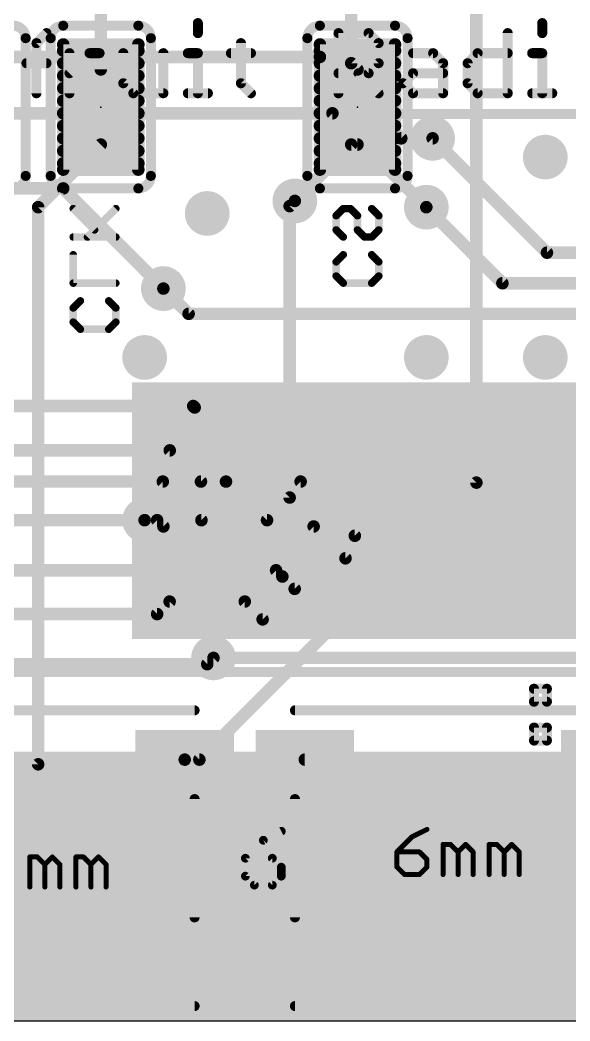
# Model space of a CAD drawing. Extents: x -1.5 to 65.2, y -0.1 to 32.8.
# Drawn here: x 36.21 to 47.36, y -0.13 to 20.18 of the extents above; entities that cross this region are included whole.
import ezdxf

# ---------------------------------------------------------------- set-up
doc = ezdxf.new("R2010")
doc.units = 0
for name, color, linetype in [('1', 12, 'CONTINUOUS'), ('16', 5, 'CONTINUOUS'), ('18', 110, 'CONTINUOUS'), ('20', 53, 'CONTINUOUS'), ('21', 40, 'CONTINUOUS'), ('22', 6, 'CONTINUOUS'), ('23', 40, 'CONTINUOUS'), ('24', 6, 'CONTINUOUS'), ('27', 4, 'CONTINUOUS'), ('30', 253, 'CONTINUOUS')]:
    doc.layers.add(name, color=color, linetype=linetype)

# ---------------------------------------------------------------- blocks, each defined once
blk = doc.blocks.new('RECT')
blk.add_solid([(-0.5, -0.5), (0.5, -0.5), (-0.5, 0.5), (0.5, 0.5)])
blk = doc.blocks.new('ROUNDV')
at = {"const_width": 0.5}
blk.add_lwpolyline([(0, -0.25, 1), (0, 0.25, 1), (0, -0.25)], format="xyb", dxfattribs=at)

msp = doc.modelspace()

# ---------------------------------------------------------------- linework, layer by layer
at = {"layer": '1', "const_width": 0.254}
for points in [[(45.466, 10.795), (45.466, 21.082)], [(28.194, 19.431), (42.291, 19.431)], [(43.942, 17.78), (42.291, 19.431)], [(42.545, 18.288), (31.303, 18.288)], [(44.45, 16.383), (42.545, 18.288)], [(44.577, 17.78), (43.942, 17.78)], [(31.584, 16.764), (37.084, 16.764)], [(39.116, 14.732), (37.084, 16.764)], [(41.783, 16.51), (41.6774, 16.4044)], [(41.6774, 16.4044), (41.6774, 10.4919)], [(32.512, 12.349), (39.721, 12.349)], [(39.751, 12.319), (39.721, 12.349)], [(39.2454, 11.449), (31.711, 11.449)], [(39.878, 10.8164), (39.2454, 11.449)], [(33.6764, 10.8164), (39.1044, 10.8164)], [(39.8878, 10.033), (39.1044, 10.8164)], [(45.466, 10.795), (39.846, 5.175)], [(40.386, 10.8164), (39.878, 10.8164)], [(41.2185, 10.033), (41.6774, 10.4919)], [(38.735, 10.033), (34.036, 10.033)], [(39.8878, 10.033), (41.2185, 10.033)], [(34.163, 9.017), (41.402, 9.017)], [(41.402, 9.017), (41.529, 8.89)], [(38.989, 8.128), (34.163, 8.128)], [(40.005, 7.112), (40.132, 7.239)], [(33.997, 7.112), (40.005, 7.112)], [(33.349, 5.175), (39.549, 5.175)], [(39.549, 5.175), (39.846, 5.175)], [(41.985, 5.175), (48.185, 5.175)], [(65.024, 0), (0, 0)]]:
    msp.add_lwpolyline(points, dxfattribs=at)
at = {"layer": '1', "const_width": 0.127}
for points in [[(42.3359, 19.4759, 1), (42.2461, 19.3861)], [(42.291, 19.3675, 1), (42.291, 19.4945)], [(42.5899, 18.3329, 1), (42.5001, 18.2431)], [(42.545, 18.2245, 1), (42.545, 18.3515)], [(43.942, 17.8435, 1), (43.942, 17.7165)], [(43.8971, 17.7351, 1), (43.9869, 17.8249)], [(44.577, 17.7165, 1), (44.577, 17.8435)], [(37.1289, 16.8089, 1), (37.0391, 16.7191)], [(37.084, 16.7005, 1), (37.084, 16.8275)], [(41.7409, 16.4044, 1), (41.6139, 16.4044)], [(41.6325, 16.4493, 1), (41.7223, 16.3595)], [(41.8279, 16.4651, 1), (41.7381, 16.5549)], [(44.4051, 16.3381, 1), (44.4949, 16.4279)], [(39.0711, 14.6871, 1), (39.1609, 14.7769)], [(39.7659, 12.3939, 1), (39.6761, 12.3041)], [(39.7061, 12.2741, 1), (39.7959, 12.3639)], [(39.721, 12.2855, 1), (39.721, 12.4125)], [(39.2903, 11.4939, 1), (39.2005, 11.4041)], [(39.2454, 11.3855, 1), (39.2454, 11.5125)], [(39.1493, 10.8613, 1), (39.0595, 10.7715)], [(39.1044, 10.7529, 1), (39.1044, 10.8799)], [(39.878, 10.8799, 1), (39.878, 10.7529)], [(39.8331, 10.7715, 1), (39.9229, 10.8613)], [(40.386, 10.7529, 1), (40.386, 10.8799)], [(45.4025, 10.795, 1), (45.5295, 10.795)], [(45.5109, 10.7501, 1), (45.4211, 10.8399)], [(41.7223, 10.447, 1), (41.6325, 10.5368)], [(41.6139, 10.4919, 1), (41.7409, 10.4919)], [(38.735, 9.9695, 1), (38.735, 10.0965)], [(39.8878, 10.0965, 1), (39.8878, 9.9695)], [(41.2185, 9.9695, 1), (41.2185, 10.0965)], [(39.8429, 9.9881, 1), (39.9327, 10.0779)], [(41.1736, 10.0779, 1), (41.2634, 9.9881)], [(41.4469, 9.0619, 1), (41.3571, 8.9721)], [(41.402, 8.9535, 1), (41.402, 9.0805)], [(41.4841, 8.8451, 1), (41.5739, 8.9349)], [(38.989, 8.0645, 1), (38.989, 8.1915)], [(40.1769, 7.1941, 1), (40.0871, 7.2839)], [(39.9601, 7.1569, 1), (40.0499, 7.0671)], [(40.005, 7.0485, 1), (40.005, 7.1755)], [(39.549, 5.2385, 1), (39.549, 5.1115)], [(39.549, 5.1115, 1), (39.549, 5.2385)], [(39.8011, 5.2199, 1), (39.8909, 5.1301)], [(39.846, 5.1115, 1), (39.846, 5.2385)], [(41.985, 5.2385, 1), (41.985, 5.1115)]]:
    msp.add_lwpolyline(points, format="xyb", dxfattribs=at)
at = {"layer": '16', "const_width": 0.254}
for points in [[(37.846, 21.082), (37.846, 19.177)], [(42.926, 21.082), (42.926, 19.304)], [(42.926, 19.304), (43.053, 19.177)], [(46.897, 15.46), (44.577, 17.78)], [(37.846, 17.653), (36.576, 16.383)], [(42.926, 17.653), (41.783, 16.51)], [(43.053, 17.653), (42.926, 17.653)], [(36.576, 16.383), (36.576, 5.08)], [(45.993, 14.84), (44.45, 16.383)], [(46.897, 15.46), (60.708, 15.46)], [(39.628, 14.22), (39.116, 14.732)], [(60.708, 14.84), (45.993, 14.84)], [(39.628, 14.22), (60.708, 14.22)], [(60.667, 12.319), (39.751, 12.319)], [(41.9002, 10.8164), (40.386, 10.8164)], [(41.9002, 10.8164), (42.9994, 9.7172)], [(38.989, 10.033), (38.735, 10.033)], [(39.116, 9.906), (38.989, 10.033)], [(42.164, 9.906), (39.116, 9.906)], [(42.81, 9.26), (42.164, 9.906)], [(42.9994, 9.7172), (58.4852, 9.7172)], [(60.708, 9.26), (42.81, 9.26)], [(41.529, 8.89), (41.779, 8.64)], [(41.779, 8.64), (60.708, 8.64)], [(39.243, 8.382), (38.989, 8.128)], [(40.767, 8.382), (39.243, 8.382)], [(41.129, 8.02), (40.767, 8.382)], [(60.708, 8.02), (41.129, 8.02)], [(40.132, 7.239), (60.547, 7.239)], [(36.576, 5.08), (35.56, 4.064)], [(65.024, 0), (0, 0)]]:
    msp.add_lwpolyline(points, dxfattribs=at)
at = {"layer": '16', "const_width": 0.127}
for points in [[(42.9709, 19.3489, 1), (42.8811, 19.2591)], [(42.8625, 19.304, 1), (42.9895, 19.304)], [(37.7825, 19.177, 1), (37.9095, 19.177)], [(43.0081, 19.1321, 1), (43.0979, 19.2219)], [(44.6219, 17.8249, 1), (44.5321, 17.7351)], [(37.8909, 17.6081, 1), (37.8011, 17.6979)], [(42.926, 17.7165, 1), (42.926, 17.5895)], [(42.9709, 17.6081, 1), (42.8811, 17.6979)], [(43.053, 17.5895, 1), (43.053, 17.7165)], [(36.6395, 16.383, 1), (36.5125, 16.383)], [(36.5311, 16.4279, 1), (36.6209, 16.3381)], [(41.7381, 16.5549, 1), (41.8279, 16.4651)], [(44.4949, 16.4279, 1), (44.4051, 16.3381)], [(46.897, 15.5235, 1), (46.897, 15.3965)], [(46.8521, 15.4151, 1), (46.9419, 15.5049)], [(39.1609, 14.7769, 1), (39.0711, 14.6871)], [(45.993, 14.9035, 1), (45.993, 14.7765)], [(45.9481, 14.7951, 1), (46.0379, 14.8849)], [(39.628, 14.2835, 1), (39.628, 14.1565)], [(39.5831, 14.1751, 1), (39.6729, 14.2649)], [(39.751, 12.3825, 1), (39.751, 12.2555)], [(40.386, 10.8799, 1), (40.386, 10.7529)], [(41.9451, 10.8613, 1), (41.8553, 10.7715)], [(41.9002, 10.7529, 1), (41.9002, 10.8799)], [(38.735, 10.0965, 1), (38.735, 9.9695)], [(39.0339, 10.0779, 1), (38.9441, 9.9881)], [(38.989, 9.9695, 1), (38.989, 10.0965)], [(39.116, 9.9695, 1), (39.116, 9.8425)], [(39.0711, 9.8611, 1), (39.1609, 9.9509)], [(42.2089, 9.9509, 1), (42.1191, 9.8611)], [(42.164, 9.8425, 1), (42.164, 9.9695)], [(42.9994, 9.7807, 1), (42.9994, 9.6537)], [(42.9545, 9.6723, 1), (43.0443, 9.7621)], [(42.81, 9.3235, 1), (42.81, 9.1965)], [(42.7651, 9.2151, 1), (42.8549, 9.3049)], [(41.5739, 8.9349, 1), (41.4841, 8.8451)], [(41.779, 8.7035, 1), (41.779, 8.5765)], [(41.7341, 8.5951, 1), (41.8239, 8.6849)], [(39.243, 8.4455, 1), (39.243, 8.3185)], [(39.2879, 8.3371, 1), (39.1981, 8.4269)], [(40.8119, 8.4269, 1), (40.7221, 8.3371)], [(40.767, 8.3185, 1), (40.767, 8.4455)], [(38.9441, 8.1729, 1), (39.0339, 8.0831)], [(41.129, 8.0835, 1), (41.129, 7.9565)], [(41.0841, 7.9751, 1), (41.1739, 8.0649)], [(40.132, 7.3025, 1), (40.132, 7.1755)], [(36.5125, 5.08, 1), (36.6395, 5.08)], [(36.6209, 5.0351, 1), (36.5311, 5.1249)]]:
    msp.add_lwpolyline(points, format="xyb", dxfattribs=at)
at = {"layer": '20'}
msp.add_line((3, -0.127), (62, -0.127), dxfattribs=at)
at = {"layer": '21'}
for points, const_width in [([(39.8156, 20.118), (39.8156, 19.9146)], 0.2032), ([(46.8008, 20.118), (46.8008, 19.9146)], 0.2032), ([(36.5413, 19.7113), (36.7447, 19.9146)], 0.2032), ([(42.6682, 18.6944), (42.6682, 19.9146)], 0.2032), ([(42.6682, 19.9146), (43.2784, 19.9146)], 0.2032), ([(43.2784, 19.9146), (43.4817, 19.7113)], 0.2032), ([(46.1012, 19.9146), (46.1012, 18.6944)], 0.2032), ([(36.5413, 18.6944), (36.5413, 19.7113)], 0.2032), ([(40.6887, 19.7113), (40.6887, 18.8978)], 0.2032), ([(43.4817, 19.7113), (43.4817, 19.3045)], 0.2032), ([(37.2111, 18.6944), (37.2111, 19.5079)], 0.2032), ([(37.2111, 19.1011), (37.6178, 19.5079)], 0.2032), ([(37.6178, 19.5079), (37.8212, 19.5079)], 0.2032), ([(38.3025, 19.5079), (38.3025, 18.8978)], 0.2032), ([(39.116, 18.6944), (39.116, 19.5079)], 0.2032), ([(39.6122, 19.5079), (39.8156, 19.5079)], 0.2032), ([(39.8156, 19.5079), (39.8156, 18.6944)], 0.2032), ([(40.4854, 19.5079), (40.8921, 19.5079)], 0.2032), ([(44.1813, 19.5079), (44.5881, 19.5079)], 0.2032), ([(44.5881, 19.5079), (44.7915, 19.3045)], 0.2032), ([(45.2877, 19.3045), (45.4911, 19.5079)], 0.2032), ([(45.4911, 19.5079), (46.1012, 19.5079)], 0.2032), ([(46.5974, 19.5079), (46.8008, 19.5079)], 0.2032), ([(46.8008, 19.5079), (46.8008, 18.6944)], 0.2032), ([(36.3379, 19.3045), (36.7447, 19.3045)], 0.2032), ([(43.4817, 19.3045), (43.2784, 19.1011)], 0.2032), ([(44.7915, 19.3045), (44.7915, 18.6944)], 0.2032), ([(45.2877, 18.8978), (45.2877, 19.3045)], 0.2032), ([(43.2784, 19.1011), (42.6682, 19.1011)], 0.2032), ([(43.075, 19.1011), (43.4817, 18.6944)], 0.2032), ([(43.978, 18.8978), (44.1813, 19.1011)], 0.2032), ([(44.1813, 19.1011), (44.7915, 19.1011)], 0.2032), ([(38.3025, 18.8978), (38.5059, 18.6944)], 0.2032), ([(40.6887, 18.8978), (40.8921, 18.6944)], 0.2032), ([(44.1813, 18.6944), (43.978, 18.8978)], 0.2032), ([(45.4911, 18.6944), (45.2877, 18.8978)], 0.2032), ([(38.5059, 18.6944), (39.116, 18.6944)], 0.2032), ([(39.6122, 18.6944), (40.019, 18.6944)], 0.2032), ([(44.7915, 18.6944), (44.1813, 18.6944)], 0.2032), ([(46.1012, 18.6944), (45.4911, 18.6944)], 0.2032), ([(46.5974, 18.6944), (47.0042, 18.6944)], 0.2032), ([(62.738, 18.275), (32.738, 18.275)], 0.2032), ([(62.738, 6.95), (32.738, 6.95)], 0.2032), ([(33.149, 6.175), (39.749, 6.175)], 0.2032), ([(41.785, 6.175), (48.385, 6.175)], 0.2032), ([(39.749, 4.375), (39.749, 1.975)], 0.2032), ([(41.785, 1.975), (41.785, 4.375)], 0.2032), ([(41.508, 3.722), (41.1436, 3.5398)], 0.1778), ([(41.1436, 3.5398), (40.7792, 3.1755)], 0.1778), ([(40.7792, 3.1755), (40.7792, 2.8111)], 0.1778), ([(41.3258, 3.1755), (40.7792, 3.1755)], 0.1778), ([(41.508, 2.9933), (41.3258, 3.1755)], 0.1778), ([(41.508, 2.8111), (41.508, 2.9933)], 0.1778), ([(40.7792, 2.8111), (40.9614, 2.6289)], 0.1778), ([(41.3258, 2.6289), (41.508, 2.8111)], 0.1778), ([(40.9614, 2.6289), (41.3258, 2.6289)], 0.1778), ([(39.749, 0.175), (33.149, 0.175)], 0.2032), ([(48.385, 0.175), (41.785, 0.175)], 0.2032)]:
    msp.add_lwpolyline(points, dxfattribs=dict(at, const_width=const_width))
for points, const_width in [([(39.8664, 20.118, 1), (39.7648, 20.118)], 0.1016), ([(46.8516, 20.118, 1), (46.75, 20.118)], 0.1016), ([(36.7806, 19.8787, 1), (36.7087, 19.9506)], 0.1016), ([(39.7648, 19.9146, 1), (39.8664, 19.9146)], 0.1016), ([(42.719, 19.9146, 1), (42.6174, 19.9146)], 0.1016), ([(42.6682, 19.9654, 1), (42.6682, 19.8638)], 0.1016), ([(43.3143, 19.9506, 1), (43.2424, 19.8787)], 0.1016), ([(43.2784, 19.8638, 1), (43.2784, 19.9654)], 0.1016), ([(46.152, 19.9146, 1), (46.0504, 19.9146)], 0.1016), ([(46.75, 19.9146, 1), (46.8516, 19.9146)], 0.1016), ([(36.5921, 19.7113, 1), (36.4905, 19.7113)], 0.1016), ([(36.5054, 19.7472, 1), (36.5772, 19.6753)], 0.1016), ([(40.7395, 19.7113, 1), (40.6379, 19.7113)], 0.1016), ([(43.5325, 19.7113, 1), (43.4309, 19.7113)], 0.1016), ([(43.4458, 19.6753, 1), (43.5177, 19.7472)], 0.1016), ([(37.2619, 19.5079, 1), (37.1603, 19.5079)], 0.1016), ([(37.6178, 19.5587, 1), (37.6178, 19.4571)], 0.1016), ([(37.6537, 19.472, 1), (37.5819, 19.5438)], 0.1016), ([(37.8212, 19.4571, 1), (37.8212, 19.5587)], 0.1016), ([(38.3533, 19.5079, 1), (38.2517, 19.5079)], 0.1016), ([(39.1668, 19.5079, 1), (39.0652, 19.5079)], 0.1016), ([(39.6122, 19.5587, 1), (39.6122, 19.4571)], 0.1016), ([(39.8664, 19.5079, 1), (39.7648, 19.5079)], 0.1016), ([(39.8156, 19.4571, 1), (39.8156, 19.5587)], 0.1016), ([(40.4854, 19.5587, 1), (40.4854, 19.4571)], 0.1016), ([(40.8921, 19.4571, 1), (40.8921, 19.5587)], 0.1016), ([(44.1813, 19.5587, 1), (44.1813, 19.4571)], 0.1016), ([(44.624, 19.5438, 1), (44.5522, 19.472)], 0.1016), ([(44.5881, 19.4571, 1), (44.5881, 19.5587)], 0.1016), ([(45.4911, 19.5587, 1), (45.4911, 19.4571)], 0.1016), ([(45.527, 19.472, 1), (45.4551, 19.5438)], 0.1016), ([(46.1012, 19.4571, 1), (46.1012, 19.5587)], 0.1016), ([(46.5974, 19.5587, 1), (46.5974, 19.4571)], 0.1016), ([(46.8516, 19.5079, 1), (46.75, 19.5079)], 0.1016), ([(46.8008, 19.4571, 1), (46.8008, 19.5587)], 0.1016), ([(36.3379, 19.3553, 1), (36.3379, 19.2537)], 0.1016), ([(36.7447, 19.2537, 1), (36.7447, 19.3553)], 0.1016), ([(43.4309, 19.3045, 1), (43.5325, 19.3045)], 0.1016), ([(43.5177, 19.2686, 1), (43.4458, 19.3404)], 0.1016), ([(44.8423, 19.3045, 1), (44.7407, 19.3045)], 0.1016), ([(44.7555, 19.2686, 1), (44.8274, 19.3404)], 0.1016), ([(45.3385, 19.3045, 1), (45.2369, 19.3045)], 0.1016), ([(45.2518, 19.3404, 1), (45.3236, 19.2686)], 0.1016), ([(37.1751, 19.1371, 1), (37.247, 19.0652)], 0.1016), ([(42.6682, 19.1519, 1), (42.6682, 19.0503)], 0.1016), ([(43.1109, 19.1371, 1), (43.0391, 19.0652)], 0.1016), ([(43.2424, 19.1371, 1), (43.3143, 19.0652)], 0.1016), ([(43.2784, 19.0503, 1), (43.2784, 19.1519)], 0.1016), ([(44.1813, 19.1519, 1), (44.1813, 19.0503)], 0.1016), ([(44.2173, 19.0652, 1), (44.1454, 19.1371)], 0.1016), ([(44.7915, 19.0503, 1), (44.7915, 19.1519)], 0.1016), ([(38.3384, 18.9337, 1), (38.2666, 18.8619)], 0.1016), ([(38.2517, 18.8978, 1), (38.3533, 18.8978)], 0.1016), ([(40.7247, 18.9337, 1), (40.6528, 18.8619)], 0.1016), ([(40.6379, 18.8978, 1), (40.7395, 18.8978)], 0.1016), ([(44.0139, 18.9337, 1), (43.942, 18.8619)], 0.1016), ([(43.942, 18.9337, 1), (44.0139, 18.8619)], 0.1016), ([(45.3236, 18.9337, 1), (45.2518, 18.8619)], 0.1016), ([(45.2369, 18.8978, 1), (45.3385, 18.8978)], 0.1016), ([(36.4905, 18.6944, 1), (36.5921, 18.6944)], 0.1016), ([(37.1603, 18.6944, 1), (37.2619, 18.6944)], 0.1016), ([(38.5059, 18.7452, 1), (38.5059, 18.6436)], 0.1016), ([(38.4699, 18.6585, 1), (38.5418, 18.7303)], 0.1016), ([(39.0652, 18.6944, 1), (39.1668, 18.6944)], 0.1016), ([(39.116, 18.6436, 1), (39.116, 18.7452)], 0.1016), ([(39.6122, 18.7452, 1), (39.6122, 18.6436)], 0.1016), ([(39.7648, 18.6944, 1), (39.8664, 18.6944)], 0.1016), ([(40.019, 18.6436, 1), (40.019, 18.7452)], 0.1016), ([(40.8562, 18.6585, 1), (40.928, 18.7303)], 0.1016), ([(42.6174, 18.6944, 1), (42.719, 18.6944)], 0.1016), ([(43.4458, 18.6585, 1), (43.5177, 18.7303)], 0.1016), ([(44.1813, 18.7452, 1), (44.1813, 18.6436)], 0.1016), ([(44.1454, 18.6585, 1), (44.2173, 18.7303)], 0.1016), ([(44.7407, 18.6944, 1), (44.8423, 18.6944)], 0.1016), ([(44.7915, 18.6436, 1), (44.7915, 18.7452)], 0.1016), ([(45.4911, 18.7452, 1), (45.4911, 18.6436)], 0.1016), ([(45.4551, 18.6585, 1), (45.527, 18.7303)], 0.1016), ([(46.0504, 18.6944, 1), (46.152, 18.6944)], 0.1016), ([(46.1012, 18.6436, 1), (46.1012, 18.7452)], 0.1016), ([(46.5974, 18.7452, 1), (46.5974, 18.6436)], 0.1016), ([(46.75, 18.6944, 1), (46.8516, 18.6944)], 0.1016), ([(47.0042, 18.6436, 1), (47.0042, 18.7452)], 0.1016), ([(39.749, 6.1242, 1), (39.749, 6.2258)], 0.1016), ([(41.785, 6.2258, 1), (41.785, 6.1242)], 0.1016), ([(36.449, 1.6717, 1), (36.449, 4.6783, 1), (36.449, 1.6717)], 0.2032), ([(45.085, 1.6717, 1), (45.085, 4.6783, 1), (45.085, 1.6717)], 0.2032), ([(39.7998, 4.375, 1), (39.6982, 4.375)], 0.1016), ([(41.8358, 4.375, 1), (41.7342, 4.375)], 0.1016), ([(36.449, 2.175, 1), (36.449, 4.175, 1), (36.449, 2.175)], 0.2032), ([(45.085, 2.175, 1), (45.085, 4.175, 1), (45.085, 2.175)], 0.2032), ([(41.5278, 3.6823, 1), (41.4881, 3.7618)], 0.0889), ([(41.1237, 3.5796, 1), (41.1635, 3.5001)], 0.0889), ([(41.175, 3.5084, 1), (41.1121, 3.5713)], 0.0889), ([(40.7792, 3.2199, 1), (40.7792, 3.131)], 0.0889), ([(40.7478, 3.2069, 1), (40.8106, 3.144)], 0.0889), ([(40.8237, 3.1755, 1), (40.7348, 3.1755)], 0.0889), ([(41.3572, 3.2069, 1), (41.2943, 3.144)], 0.0889), ([(41.3258, 3.131, 1), (41.3258, 3.2199)], 0.0889), ([(41.5524, 2.9933, 1), (41.4635, 2.9933)], 0.0889), ([(41.4765, 2.9618, 1), (41.5394, 3.0247)], 0.0889), ([(40.8106, 2.8425, 1), (40.7478, 2.7797)], 0.0889), ([(40.7348, 2.8111, 1), (40.8237, 2.8111)], 0.0889), ([(41.4635, 2.8111, 1), (41.5524, 2.8111)], 0.0889), ([(41.5394, 2.7797, 1), (41.4765, 2.8425)], 0.0889), ([(40.9614, 2.6734, 1), (40.9614, 2.5845)], 0.0889), ([(40.93, 2.5975, 1), (40.9928, 2.6603)], 0.0889), ([(41.2943, 2.6603, 1), (41.3572, 2.5975)], 0.0889), ([(41.3258, 2.5845, 1), (41.3258, 2.6734)], 0.0889), ([(39.6982, 1.975, 1), (39.7998, 1.975)], 0.1016), ([(41.7342, 1.975, 1), (41.8358, 1.975)], 0.1016), ([(39.749, 0.1242, 1), (39.749, 0.2258)], 0.1016), ([(41.785, 0.2258, 1), (41.785, 0.1242)], 0.1016)]:
    msp.add_lwpolyline(points, format="xyb", dxfattribs=dict(at, const_width=const_width))
at = {"layer": '22'}
for points, const_width in [([(36.322, 19.812, 0.4142), (36.068, 20.066)], 0.2032), ([(37.084, 20.066, 0.4142), (36.83, 19.812)], 0.2032), ([(37.084, 20.1168, 1), (37.084, 20.0152)], 0.1016), ([(37.084, 20.0152, 1), (37.084, 20.1168)], 0.1016), ([(38.862, 19.812, 0.4142), (38.608, 20.066)], 0.2032), ([(38.608, 20.1168, 1), (38.608, 20.0152)], 0.1016), ([(38.608, 20.0152, 1), (38.608, 20.1168)], 0.1016), ([(42.291, 20.066, 0.4142), (42.037, 19.812)], 0.2032), ([(42.291, 20.1168, 1), (42.291, 20.0152)], 0.1016), ([(42.291, 20.0152, 1), (42.291, 20.1168)], 0.1016), ([(44.069, 19.812, 0.4142), (43.815, 20.066)], 0.2032), ([(43.815, 20.1168, 1), (43.815, 20.0152)], 0.1016), ([(43.815, 20.0152, 1), (43.815, 20.1168)], 0.1016), ([(36.3728, 19.812, 1), (36.2712, 19.812)], 0.1016), ([(36.8808, 19.812, 1), (36.7792, 19.812)], 0.1016), ([(38.9128, 19.812, 1), (38.8112, 19.812)], 0.1016), ([(42.0878, 19.812, 1), (41.9862, 19.812)], 0.1016), ([(44.1198, 19.812, 1), (44.0182, 19.812)], 0.1016), ([(36.2712, 19.812, 1), (36.3728, 19.812)], 0.1016), ([(36.7792, 19.812, 1), (36.8808, 19.812)], 0.1016), ([(38.8112, 19.812, 1), (38.9128, 19.812)], 0.1016), ([(41.9862, 19.812, 1), (42.0878, 19.812)], 0.1016), ([(44.0182, 19.812, 1), (44.1198, 19.812)], 0.1016), ([(36.068, 16.764, 0.4142), (36.322, 17.018)], 0.2032), ([(36.3728, 17.018, 1), (36.2712, 17.018)], 0.1016), ([(36.2712, 17.018, 1), (36.3728, 17.018)], 0.1016), ([(36.83, 17.018, 0.4142), (37.084, 16.764)], 0.2032), ([(36.8808, 17.018, 1), (36.7792, 17.018)], 0.1016), ([(36.7792, 17.018, 1), (36.8808, 17.018)], 0.1016), ([(38.608, 16.764, 0.4142), (38.862, 17.018)], 0.2032), ([(38.9128, 17.018, 1), (38.8112, 17.018)], 0.1016), ([(38.8112, 17.018, 1), (38.9128, 17.018)], 0.1016), ([(42.037, 17.018, 0.4142), (42.291, 16.764)], 0.2032), ([(42.0878, 17.018, 1), (41.9862, 17.018)], 0.1016), ([(41.9862, 17.018, 1), (42.0878, 17.018)], 0.1016), ([(43.815, 16.764, 0.4142), (44.069, 17.018)], 0.2032), ([(44.1198, 17.018, 1), (44.0182, 17.018)], 0.1016), ([(44.0182, 17.018, 1), (44.1198, 17.018)], 0.1016), ([(37.084, 16.8148, 1), (37.084, 16.7132)], 0.1016), ([(37.084, 16.7132, 1), (37.084, 16.8148)], 0.1016), ([(38.608, 16.8148, 1), (38.608, 16.7132)], 0.1016), ([(38.608, 16.7132, 1), (38.608, 16.8148)], 0.1016), ([(42.291, 16.8148, 1), (42.291, 16.7132)], 0.1016), ([(42.291, 16.7132, 1), (42.291, 16.8148)], 0.1016), ([(43.815, 16.8148, 1), (43.815, 16.7132)], 0.1016), ([(43.815, 16.7132, 1), (43.815, 16.8148)], 0.1016), ([(37.3141, 16.3808, 1), (37.2603, 16.327)], 0.0762), ([(38.1785, 16.327, 1), (38.1246, 16.3808)], 0.0762), ([(42.6593, 16.2098, 1), (42.5831, 16.2098)], 0.0762), ([(42.5943, 16.2368, 1), (42.6481, 16.1829)], 0.0762), ([(42.7653, 16.392, 1), (42.7653, 16.3158)], 0.0762), ([(42.7922, 16.327, 1), (42.7383, 16.3808)], 0.0762), ([(42.9363, 16.3808, 1), (42.8824, 16.327)], 0.0762), ([(42.9093, 16.3158, 1), (42.9093, 16.392)], 0.0762), ([(43.0915, 16.2098, 1), (43.0153, 16.2098)], 0.0762), ([(43.0264, 16.1829, 1), (43.0803, 16.2368)], 0.0762), ([(43.3684, 16.3808, 1), (43.3145, 16.327)], 0.0762), ([(43.5236, 16.2098, 1), (43.4474, 16.2098)], 0.0762), ([(43.4586, 16.1829, 1), (43.5125, 16.2368)], 0.0762), ([(37.2872, 15.8158, 1), (37.2872, 15.7396)], 0.0762), ([(37.5484, 15.8046, 1), (37.6023, 15.7507)], 0.0762), ([(37.6924, 15.8948, 1), (37.7463, 15.9487)], 0.0762), ([(38.1515, 15.7396, 1), (38.1515, 15.8158)], 0.0762), ([(42.6481, 15.9487, 1), (42.5943, 15.8948)], 0.0762), ([(42.5831, 15.9217, 1), (42.6593, 15.9217)], 0.0762), ([(42.7383, 15.7507, 1), (42.7922, 15.8046)], 0.0762), ([(43.0803, 15.9487, 1), (43.0264, 15.8948)], 0.0762), ([(43.0153, 15.9217, 1), (43.0915, 15.9217)], 0.0762), ([(43.1974, 15.8158, 1), (43.1974, 15.7396)], 0.0762), ([(43.1705, 15.7507, 1), (43.2244, 15.8046)], 0.0762), ([(43.3145, 15.8046, 1), (43.3684, 15.7507)], 0.0762), ([(43.3415, 15.7396, 1), (43.3415, 15.8158)], 0.0762), ([(43.4474, 15.9217, 1), (43.5236, 15.9217)], 0.0762), ([(43.5125, 15.8948, 1), (43.4586, 15.9487)], 0.0762), ([(37.3253, 15.4184, 1), (37.2491, 15.4184)], 0.0762), ([(42.7922, 15.3914, 1), (42.7383, 15.4453)], 0.0762), ([(43.3684, 15.4453, 1), (43.3145, 15.3914)], 0.0762), ([(42.6593, 15.2743, 1), (42.5831, 15.2743)], 0.0762), ([(42.5943, 15.3013, 1), (42.6481, 15.2474)], 0.0762), ([(43.5236, 15.2743, 1), (43.4474, 15.2743)], 0.0762), ([(43.4586, 15.2474, 1), (43.5125, 15.3013)], 0.0762), ([(42.6481, 15.0132, 1), (42.5943, 14.9593)], 0.0762), ([(43.5125, 14.9593, 1), (43.4586, 15.0132)], 0.0762), ([(37.2872, 14.8803, 1), (37.2872, 14.8041)], 0.0762), ([(37.2491, 14.8422, 1), (37.3253, 14.8422)], 0.0762), ([(38.1515, 14.8041, 1), (38.1515, 14.8803)], 0.0762), ([(42.5831, 14.9862, 1), (42.6593, 14.9862)], 0.0762), ([(42.7653, 14.8803, 1), (42.7653, 14.8041)], 0.0762), ([(42.7383, 14.8152, 1), (42.7922, 14.8691)], 0.0762), ([(43.3145, 14.8691, 1), (43.3684, 14.8152)], 0.0762), ([(43.3415, 14.8041, 1), (43.3415, 14.8803)], 0.0762), ([(43.4474, 14.9862, 1), (43.5236, 14.9862)], 0.0762), ([(37.4582, 14.4559, 1), (37.4043, 14.5098)], 0.0762), ([(38.0344, 14.5098, 1), (37.9805, 14.4559)], 0.0762), ([(37.3253, 14.3388, 1), (37.2491, 14.3388)], 0.0762), ([(37.2603, 14.3658, 1), (37.3141, 14.3119)], 0.0762), ([(38.1896, 14.3388, 1), (38.1134, 14.3388)], 0.0762), ([(38.1246, 14.3119, 1), (38.1785, 14.3658)], 0.0762), ([(37.2491, 14.0507, 1), (37.3253, 14.0507)], 0.0762), ([(37.3141, 14.0776, 1), (37.2603, 14.0238)], 0.0762), ([(38.1134, 14.0507, 1), (38.1896, 14.0507)], 0.0762), ([(38.1785, 14.0238, 1), (38.1246, 14.0776)], 0.0762), ([(37.4313, 13.9447, 1), (37.4313, 13.8685)], 0.0762), ([(37.4043, 13.8797, 1), (37.4582, 13.9336)], 0.0762), ([(37.9805, 13.9336, 1), (38.0344, 13.8797)], 0.0762), ([(38.0075, 13.8685, 1), (38.0075, 13.9447)], 0.0762), ([(46.6333, 6.6642, 1), (46.6333, 6.5626)], 0.1016), ([(46.6841, 6.6134, 1), (46.5825, 6.6134)], 0.1016), ([(46.9468, 6.6134, 1), (46.8452, 6.6134)], 0.1016), ([(46.896, 6.5626, 1), (46.896, 6.6642)], 0.1016), ([(46.6333, 6.4015, 1), (46.6333, 6.2999)], 0.1016), ([(46.5825, 6.3507, 1), (46.6841, 6.3507)], 0.1016), ([(46.8452, 6.3507, 1), (46.9468, 6.3507)], 0.1016), ([(46.896, 6.2999, 1), (46.896, 6.4015)], 0.1016), ([(46.6333, 5.8761, 1), (46.6333, 5.7745)], 0.1016), ([(46.6841, 5.8253, 1), (46.5825, 5.8253)], 0.1016), ([(46.9468, 5.8253, 1), (46.8452, 5.8253)], 0.1016), ([(46.896, 5.7745, 1), (46.896, 5.8761)], 0.1016), ([(46.6333, 5.6134, 1), (46.6333, 5.5118)], 0.1016), ([(46.5825, 5.5626, 1), (46.6841, 5.5626)], 0.1016), ([(46.8452, 5.5626, 1), (46.9468, 5.5626)], 0.1016), ([(46.896, 5.5118, 1), (46.896, 5.6134)], 0.1016)]:
    msp.add_lwpolyline(points, format="xyb", dxfattribs=dict(at, const_width=const_width))
for points, const_width in [([(37.084, 20.066), (38.608, 20.066)], 0.2032), ([(42.291, 20.066), (43.815, 20.066)], 0.2032), ([(36.322, 17.018), (36.322, 19.812)], 0.2032), ([(36.83, 19.812), (36.83, 17.018)], 0.2032), ([(38.862, 17.018), (38.862, 19.812)], 0.2032), ([(42.037, 19.812), (42.037, 17.018)], 0.2032), ([(44.069, 17.018), (44.069, 19.812)], 0.2032), ([(37.084, 16.764), (38.608, 16.764)], 0.2032), ([(42.291, 16.764), (43.815, 16.764)], 0.2032), ([(37.7194, 15.9217), (37.2872, 16.3539)], 0.1524), ([(37.5753, 15.7777), (38.1515, 16.3539)], 0.1524), ([(42.7653, 16.3539), (42.6212, 16.2098)], 0.1524), ([(42.6212, 16.2098), (42.6212, 15.9217)], 0.1524), ([(42.9093, 16.3539), (42.7653, 16.3539)], 0.1524), ([(43.0534, 16.2098), (42.9093, 16.3539)], 0.1524), ([(43.0534, 15.9217), (43.0534, 16.2098)], 0.1524), ([(43.3415, 16.3539), (43.4855, 16.2098)], 0.1524), ([(43.4855, 16.2098), (43.4855, 15.9217)], 0.1524), ([(38.1515, 15.7777), (37.2872, 15.7777)], 0.1524), ([(42.6212, 15.9217), (42.7653, 15.7777)], 0.1524), ([(43.1974, 15.7777), (43.0534, 15.9217)], 0.1524), ([(43.3415, 15.7777), (43.1974, 15.7777)], 0.1524), ([(43.4855, 15.9217), (43.3415, 15.7777)], 0.1524), ([(37.2872, 14.8422), (37.2872, 15.4184)], 0.1524), ([(42.6212, 15.2743), (42.7653, 15.4184)], 0.1524), ([(43.3415, 15.4184), (43.4855, 15.2743)], 0.1524), ([(42.6212, 14.9862), (42.6212, 15.2743)], 0.1524), ([(43.4855, 15.2743), (43.4855, 14.9862)], 0.1524), ([(42.7653, 14.8422), (42.6212, 14.9862)], 0.1524), ([(43.4855, 14.9862), (43.3415, 14.8422)], 0.1524), ([(38.1515, 14.8422), (37.2872, 14.8422)], 0.1524), ([(43.3415, 14.8422), (42.7653, 14.8422)], 0.1524), ([(37.2872, 14.3388), (37.4313, 14.4829)], 0.1524), ([(38.0075, 14.4829), (38.1515, 14.3388)], 0.1524), ([(37.2872, 14.0507), (37.2872, 14.3388)], 0.1524), ([(38.1515, 14.3388), (38.1515, 14.0507)], 0.1524), ([(37.4313, 13.9066), (37.2872, 14.0507)], 0.1524), ([(38.1515, 14.0507), (38.0075, 13.9066)], 0.1524), ([(38.0075, 13.9066), (37.4313, 13.9066)], 0.1524), ([(46.896, 6.6134), (46.6333, 6.6134)], 0.2032), ([(46.6333, 6.6134), (46.6333, 6.3507)], 0.2032), ([(46.896, 6.3507), (46.896, 6.6134)], 0.2032), ([(46.6333, 6.3507), (46.896, 6.3507)], 0.2032), ([(46.896, 5.8253), (46.6333, 5.8253)], 0.2032), ([(46.6333, 5.8253), (46.6333, 5.5626)], 0.2032), ([(46.896, 5.5626), (46.896, 5.8253)], 0.2032), ([(46.6333, 5.5626), (46.896, 5.5626)], 0.2032)]:
    msp.add_lwpolyline(points, dxfattribs=dict(at, const_width=const_width))
at = {"layer": '23'}
for p in [(36.449, 3.175), (45.085, 3.175)]:
    msp.add_point(p, dxfattribs=at)
at = {"layer": '24'}
for p in [(37.846, 18.415), (43.053, 18.415)]:
    msp.add_point(p, dxfattribs=at)
at = {"layer": '27', "const_width": 0.1016}
for points in [[(44.1583, 3.6075), (43.8532, 3.3024)], [(44.4634, 3.76), (44.1583, 3.6075)], [(44.7888, 2.8448), (44.7888, 3.4549)], [(44.7888, 3.4549), (44.9413, 3.4549)], [(44.9413, 3.4549), (45.0938, 3.3024)], [(45.0938, 3.3024), (45.2464, 3.4549)], [(45.2464, 3.4549), (45.3989, 3.3024)], [(45.7243, 2.8448), (45.7243, 3.4549)], [(45.7243, 3.4549), (45.8768, 3.4549)], [(45.8768, 3.4549), (46.0293, 3.3024)], [(46.0293, 3.3024), (46.1819, 3.4549)], [(46.1819, 3.4549), (46.3344, 3.3024)], [(36.4068, 2.5908), (36.4068, 3.2009)], [(36.4068, 3.2009), (36.5593, 3.2009)], [(36.5593, 3.2009), (36.7118, 3.0484)], [(36.7118, 3.0484), (36.8644, 3.2009)], [(36.8644, 3.2009), (37.0169, 3.0484)], [(37.3423, 2.5908), (37.3423, 3.2009)], [(37.3423, 3.2009), (37.4948, 3.2009)], [(37.4948, 3.2009), (37.6473, 3.0484)], [(37.6473, 3.0484), (37.7999, 3.2009)], [(37.7999, 3.2009), (37.9524, 3.0484)], [(43.8532, 3.3024), (43.8532, 2.9973)], [(44.3108, 3.3024), (43.8532, 3.3024)], [(44.4634, 3.1499), (44.3108, 3.3024)], [(45.0938, 3.3024), (45.0938, 2.8448)], [(45.3989, 3.3024), (45.3989, 2.8448)], [(46.0293, 3.3024), (46.0293, 2.8448)], [(46.3344, 3.3024), (46.3344, 2.8448)], [(36.7118, 3.0484), (36.7118, 2.5908)], [(37.0169, 3.0484), (37.0169, 2.5908)], [(37.6473, 3.0484), (37.6473, 2.5908)], [(37.9524, 3.0484), (37.9524, 2.5908)], [(43.8532, 2.9973), (44.0058, 2.8448)], [(44.3108, 2.8448), (44.4634, 2.9973)], [(44.4634, 2.9973), (44.4634, 3.1499)], [(44.0058, 2.8448), (44.3108, 2.8448)]]:
    msp.add_lwpolyline(points, dxfattribs=at)
at = {"layer": '27', "const_width": 0.0508}
for points in [[(44.1469, 3.6302, 1), (44.1697, 3.5847)], [(44.1763, 3.5895, 1), (44.1403, 3.6254)], [(44.4747, 3.7373, 1), (44.452, 3.7827)], [(44.8142, 3.4549, 1), (44.7634, 3.4549)], [(44.7888, 3.4803, 1), (44.7888, 3.4295)], [(44.9593, 3.4729, 1), (44.9233, 3.437)], [(44.9413, 3.4295, 1), (44.9413, 3.4803)], [(45.2643, 3.4729, 1), (45.2284, 3.437)], [(45.2643, 3.437, 1), (45.2284, 3.4729)], [(45.7497, 3.4549, 1), (45.6989, 3.4549)], [(45.7243, 3.4803, 1), (45.7243, 3.4295)], [(45.8948, 3.4729, 1), (45.8588, 3.437)], [(45.8768, 3.4295, 1), (45.8768, 3.4803)], [(46.1998, 3.4729, 1), (46.1639, 3.437)], [(46.1998, 3.437, 1), (46.1639, 3.4729)], [(36.4322, 3.2009, 1), (36.3814, 3.2009)], [(36.4068, 3.2263, 1), (36.4068, 3.1755)], [(36.5773, 3.2189, 1), (36.5413, 3.183)], [(36.5593, 3.1755, 1), (36.5593, 3.2263)], [(36.8823, 3.2189, 1), (36.8464, 3.183)], [(36.8823, 3.183, 1), (36.8464, 3.2189)], [(37.3677, 3.2009, 1), (37.3169, 3.2009)], [(37.3423, 3.2263, 1), (37.3423, 3.1755)], [(37.5128, 3.2189, 1), (37.4768, 3.183)], [(37.4948, 3.1755, 1), (37.4948, 3.2263)], [(37.8178, 3.2189, 1), (37.7819, 3.183)], [(37.8178, 3.183, 1), (37.7819, 3.2189)], [(43.8786, 3.3024, 1), (43.8278, 3.3024)], [(43.8532, 3.3278, 1), (43.8532, 3.277)], [(43.8353, 3.3204, 1), (43.8712, 3.2844)], [(44.3288, 3.3204, 1), (44.2929, 3.2844)], [(44.3108, 3.277, 1), (44.3108, 3.3278)], [(45.1192, 3.3024, 1), (45.0684, 3.3024)], [(45.0759, 3.3204, 1), (45.1118, 3.2844)], [(45.0759, 3.2844, 1), (45.1118, 3.3204)], [(45.4243, 3.3024, 1), (45.3735, 3.3024)], [(45.3809, 3.2844, 1), (45.4168, 3.3204)], [(46.0547, 3.3024, 1), (46.0039, 3.3024)], [(46.0114, 3.3204, 1), (46.0473, 3.2844)], [(46.0114, 3.2844, 1), (46.0473, 3.3204)], [(46.3598, 3.3024, 1), (46.309, 3.3024)], [(46.3164, 3.2844, 1), (46.3524, 3.3204)], [(36.7372, 3.0484, 1), (36.6864, 3.0484)], [(36.6939, 3.0664, 1), (36.7298, 3.0304)], [(36.6939, 3.0304, 1), (36.7298, 3.0664)], [(37.0423, 3.0484, 1), (36.9915, 3.0484)], [(36.9989, 3.0304, 1), (37.0348, 3.0664)], [(37.6727, 3.0484, 1), (37.6219, 3.0484)], [(37.6294, 3.0664, 1), (37.6653, 3.0304)], [(37.6294, 3.0304, 1), (37.6653, 3.0664)], [(37.9778, 3.0484, 1), (37.927, 3.0484)], [(37.9344, 3.0304, 1), (37.9704, 3.0664)], [(43.8712, 3.0153, 1), (43.8353, 2.9794)], [(44.4888, 3.1499, 1), (44.438, 3.1499)], [(44.4454, 3.1319, 1), (44.4813, 3.1678)], [(44.4813, 2.9794, 1), (44.4454, 3.0153)], [(43.8278, 2.9973, 1), (43.8786, 2.9973)], [(44.0058, 2.8702, 1), (44.0058, 2.8194)], [(43.9878, 2.8268, 1), (44.0237, 2.8628)], [(44.2929, 2.8628, 1), (44.3288, 2.8268)], [(44.3108, 2.8194, 1), (44.3108, 2.8702)], [(44.438, 2.9973, 1), (44.4888, 2.9973)], [(44.7634, 2.8448, 1), (44.8142, 2.8448)], [(45.0684, 2.8448, 1), (45.1192, 2.8448)], [(45.3735, 2.8448, 1), (45.4243, 2.8448)], [(45.6989, 2.8448, 1), (45.7497, 2.8448)], [(46.0039, 2.8448, 1), (46.0547, 2.8448)], [(46.309, 2.8448, 1), (46.3598, 2.8448)], [(36.3814, 2.5908, 1), (36.4322, 2.5908)], [(36.6864, 2.5908, 1), (36.7372, 2.5908)], [(36.9915, 2.5908, 1), (37.0423, 2.5908)], [(37.3169, 2.5908, 1), (37.3677, 2.5908)], [(37.6219, 2.5908, 1), (37.6727, 2.5908)], [(37.927, 2.5908, 1), (37.9778, 2.5908)]]:
    msp.add_lwpolyline(points, format="xyb", dxfattribs=at)
at = {"layer": '30', "const_width": 0.254}
for points in [[(38.608, 19.685), (37.084, 19.685)], [(37.084, 19.685), (37.084, 17.145)], [(38.608, 17.145), (38.608, 19.685)], [(43.815, 19.685), (42.291, 19.685)], [(42.291, 19.685), (42.291, 17.145)], [(43.815, 17.145), (43.815, 19.685)], [(37.084, 19.558), (38.608, 19.558)], [(42.291, 19.558), (43.815, 19.558)], [(37.084, 19.304), (38.608, 19.304)], [(42.291, 19.304), (43.815, 19.304)], [(37.084, 19.05), (38.608, 19.05)], [(42.291, 19.05), (43.815, 19.05)], [(37.084, 18.796), (38.608, 18.796)], [(42.291, 18.796), (43.815, 18.796)], [(37.084, 18.542), (38.608, 18.542)], [(42.291, 18.542), (43.815, 18.542)], [(37.084, 18.288), (38.608, 18.288)], [(42.291, 18.288), (43.815, 18.288)], [(37.084, 18.034), (38.608, 18.034)], [(42.291, 18.034), (43.815, 18.034)], [(37.084, 17.78), (38.608, 17.78)], [(42.291, 17.78), (43.815, 17.78)], [(37.084, 17.526), (38.608, 17.526)], [(42.291, 17.526), (43.815, 17.526)], [(37.084, 17.272), (38.608, 17.272)], [(37.084, 17.145), (38.608, 17.145)], [(42.291, 17.272), (43.815, 17.272)], [(42.291, 17.145), (43.815, 17.145)]]:
    msp.add_lwpolyline(points, dxfattribs=at)
at = {"layer": '30', "const_width": 0.127}
for points in [[(37.084, 19.7485, 1), (37.084, 19.6215)], [(37.1475, 19.685, 1), (37.0205, 19.685)], [(38.6715, 19.685, 1), (38.5445, 19.685)], [(38.608, 19.6215, 1), (38.608, 19.7485)], [(42.291, 19.7485, 1), (42.291, 19.6215)], [(42.3545, 19.685, 1), (42.2275, 19.685)], [(43.8785, 19.685, 1), (43.7515, 19.685)], [(43.815, 19.6215, 1), (43.815, 19.7485)], [(37.084, 19.6215, 1), (37.084, 19.4945)], [(38.608, 19.4945, 1), (38.608, 19.6215)], [(42.291, 19.6215, 1), (42.291, 19.4945)], [(43.815, 19.4945, 1), (43.815, 19.6215)], [(37.084, 19.3675, 1), (37.084, 19.2405)], [(38.608, 19.2405, 1), (38.608, 19.3675)], [(42.291, 19.3675, 1), (42.291, 19.2405)], [(43.815, 19.2405, 1), (43.815, 19.3675)], [(37.084, 19.1135, 1), (37.084, 18.9865)], [(38.608, 18.9865, 1), (38.608, 19.1135)], [(42.291, 19.1135, 1), (42.291, 18.9865)], [(43.815, 18.9865, 1), (43.815, 19.1135)], [(37.084, 18.8595, 1), (37.084, 18.7325)], [(38.608, 18.7325, 1), (38.608, 18.8595)], [(42.291, 18.8595, 1), (42.291, 18.7325)], [(43.815, 18.7325, 1), (43.815, 18.8595)], [(37.084, 18.6055, 1), (37.084, 18.4785)], [(38.608, 18.4785, 1), (38.608, 18.6055)], [(42.291, 18.6055, 1), (42.291, 18.4785)], [(43.815, 18.4785, 1), (43.815, 18.6055)], [(37.084, 18.3515, 1), (37.084, 18.2245)], [(38.608, 18.2245, 1), (38.608, 18.3515)], [(42.291, 18.3515, 1), (42.291, 18.2245)], [(43.815, 18.2245, 1), (43.815, 18.3515)], [(37.084, 18.0975, 1), (37.084, 17.9705)], [(38.608, 17.9705, 1), (38.608, 18.0975)], [(42.291, 18.0975, 1), (42.291, 17.9705)], [(43.815, 17.9705, 1), (43.815, 18.0975)], [(37.084, 17.8435, 1), (37.084, 17.7165)], [(38.608, 17.7165, 1), (38.608, 17.8435)], [(42.291, 17.8435, 1), (42.291, 17.7165)], [(43.815, 17.7165, 1), (43.815, 17.8435)], [(37.084, 17.5895, 1), (37.084, 17.4625)], [(38.608, 17.4625, 1), (38.608, 17.5895)], [(42.291, 17.5895, 1), (42.291, 17.4625)], [(43.815, 17.4625, 1), (43.815, 17.5895)], [(37.084, 17.3355, 1), (37.084, 17.2085)], [(37.084, 17.2085, 1), (37.084, 17.0815)], [(38.608, 17.2085, 1), (38.608, 17.3355)], [(38.608, 17.0815, 1), (38.608, 17.2085)], [(42.291, 17.3355, 1), (42.291, 17.2085)], [(42.291, 17.2085, 1), (42.291, 17.0815)], [(43.815, 17.2085, 1), (43.815, 17.3355)], [(43.815, 17.0815, 1), (43.815, 17.2085)], [(37.0205, 17.145, 1), (37.1475, 17.145)], [(38.5445, 17.145, 1), (38.6715, 17.145)], [(42.2275, 17.145, 1), (42.3545, 17.145)], [(43.7515, 17.145, 1), (43.8785, 17.145)]]:
    msp.add_lwpolyline(points, format="xyb", dxfattribs=at)

# ---------------------------------------------------------------- block references
at = {"layer": '1', "xscale": 2, "yscale": 1.2, "rotation": 180}
for p in [(39.549, 5.175), (41.985, 5.175), (48.185, 5.175), (39.549, 1.175), (41.985, 1.175), (48.185, 1.175)]:
    msp.add_blockref('RECT', p, dxfattribs=at)
at = {"layer": '16'}
for p, xscale, yscale, rotation in [((37.846, 19.177), 1.1684, 1.6002, 90), ((43.053, 19.177), 1.1684, 1.6002, 90), ((37.846, 18.415), 0.635, 0.2032, 270), ((43.053, 18.415), 0.635, 0.2032, 270), ((37.846, 17.653), 1.1684, 1.6002, 90), ((43.053, 17.653), 1.1684, 1.6002, 90)]:
    msp.add_blockref('RECT', p, dxfattribs=dict(at, xscale=xscale, yscale=yscale, rotation=rotation))
at = {"layer": '18', "xscale": 0.9064, "yscale": 0.9064}
for p in [(44.577, 17.78), (44.577, 17.78), (46.863, 17.399), (46.863, 17.399), (41.783, 16.51), (41.783, 16.51), (40.005, 16.256), (40.005, 16.256), (44.45, 16.383), (44.45, 16.383), (39.116, 14.732), (39.116, 14.732), (38.735, 13.335), (38.735, 13.335), (44.45, 13.335), (44.45, 13.335), (46.863, 13.335), (46.863, 13.335), (39.751, 12.319), (39.751, 12.319), (40.386, 10.8164), (40.386, 10.8164), (38.735, 10.033), (38.735, 10.033), (41.529, 8.89), (41.529, 8.89), (38.989, 8.128), (38.989, 8.128), (40.132, 7.239), (40.132, 7.239)]:
    msp.add_blockref('ROUNDV', p, dxfattribs=at)
at = {"layer": '22', "yscale": 5.207}
for p, xscale in [((48.4505, 10.2235), 19.939), ((44.45, 2.7305), 27.94)]:
    msp.add_blockref('RECT', p, dxfattribs=dict(at, xscale=xscale))

doc.saveas('drawing.dxf')
